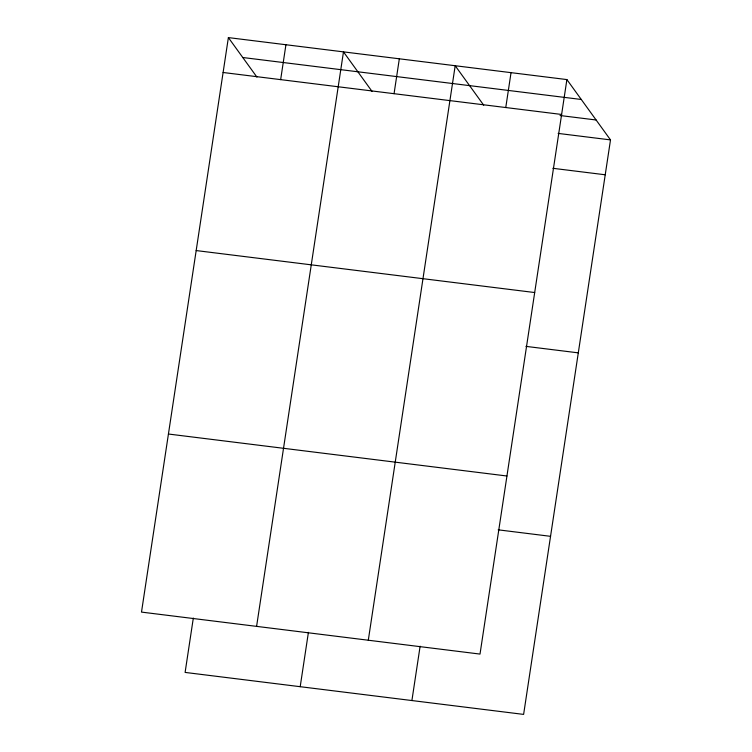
<?xml version="1.0" encoding="UTF-8"?>
<svg xmlns="http://www.w3.org/2000/svg" width="752" height="752" viewBox="0 0 752 752"><rect width="100%" height="100%" fill="white"/><g stroke="black" fill="none" stroke-linecap="round" stroke-linejoin="round"><path stroke-width="1.13" d="M228.382 37.6L141.498 612.1L480.011 654.08L566.895 79.58L228.382 37.6L256.921 77.08M193.32 618.078L185.105 672.42L523.618 714.4L610.502 139.9L566.895 79.58M280.656 79.627L285.929 44.735M256.592 626.378L343.476 51.869L372.014 91.359M300.198 686.698L308.414 632.347M394.057 93.69L399.331 58.797M368.301 640.225L455.186 65.725L483.724 105.205M411.908 700.544L420.124 646.203M505.767 107.536L511.04 72.653M242.774 57.509L581.287 99.48M223.109 72.493L561.622 114.464M560.043 115.517L596.11 119.991M558.134 133.405L610.502 139.9M552.861 168.298L605.228 174.784M196.178 250.566L534.691 292.537M525.93 346.371L578.297 352.857M168.429 434.026L506.942 476.007M498.181 529.831L550.549 536.326"/></g></svg>
